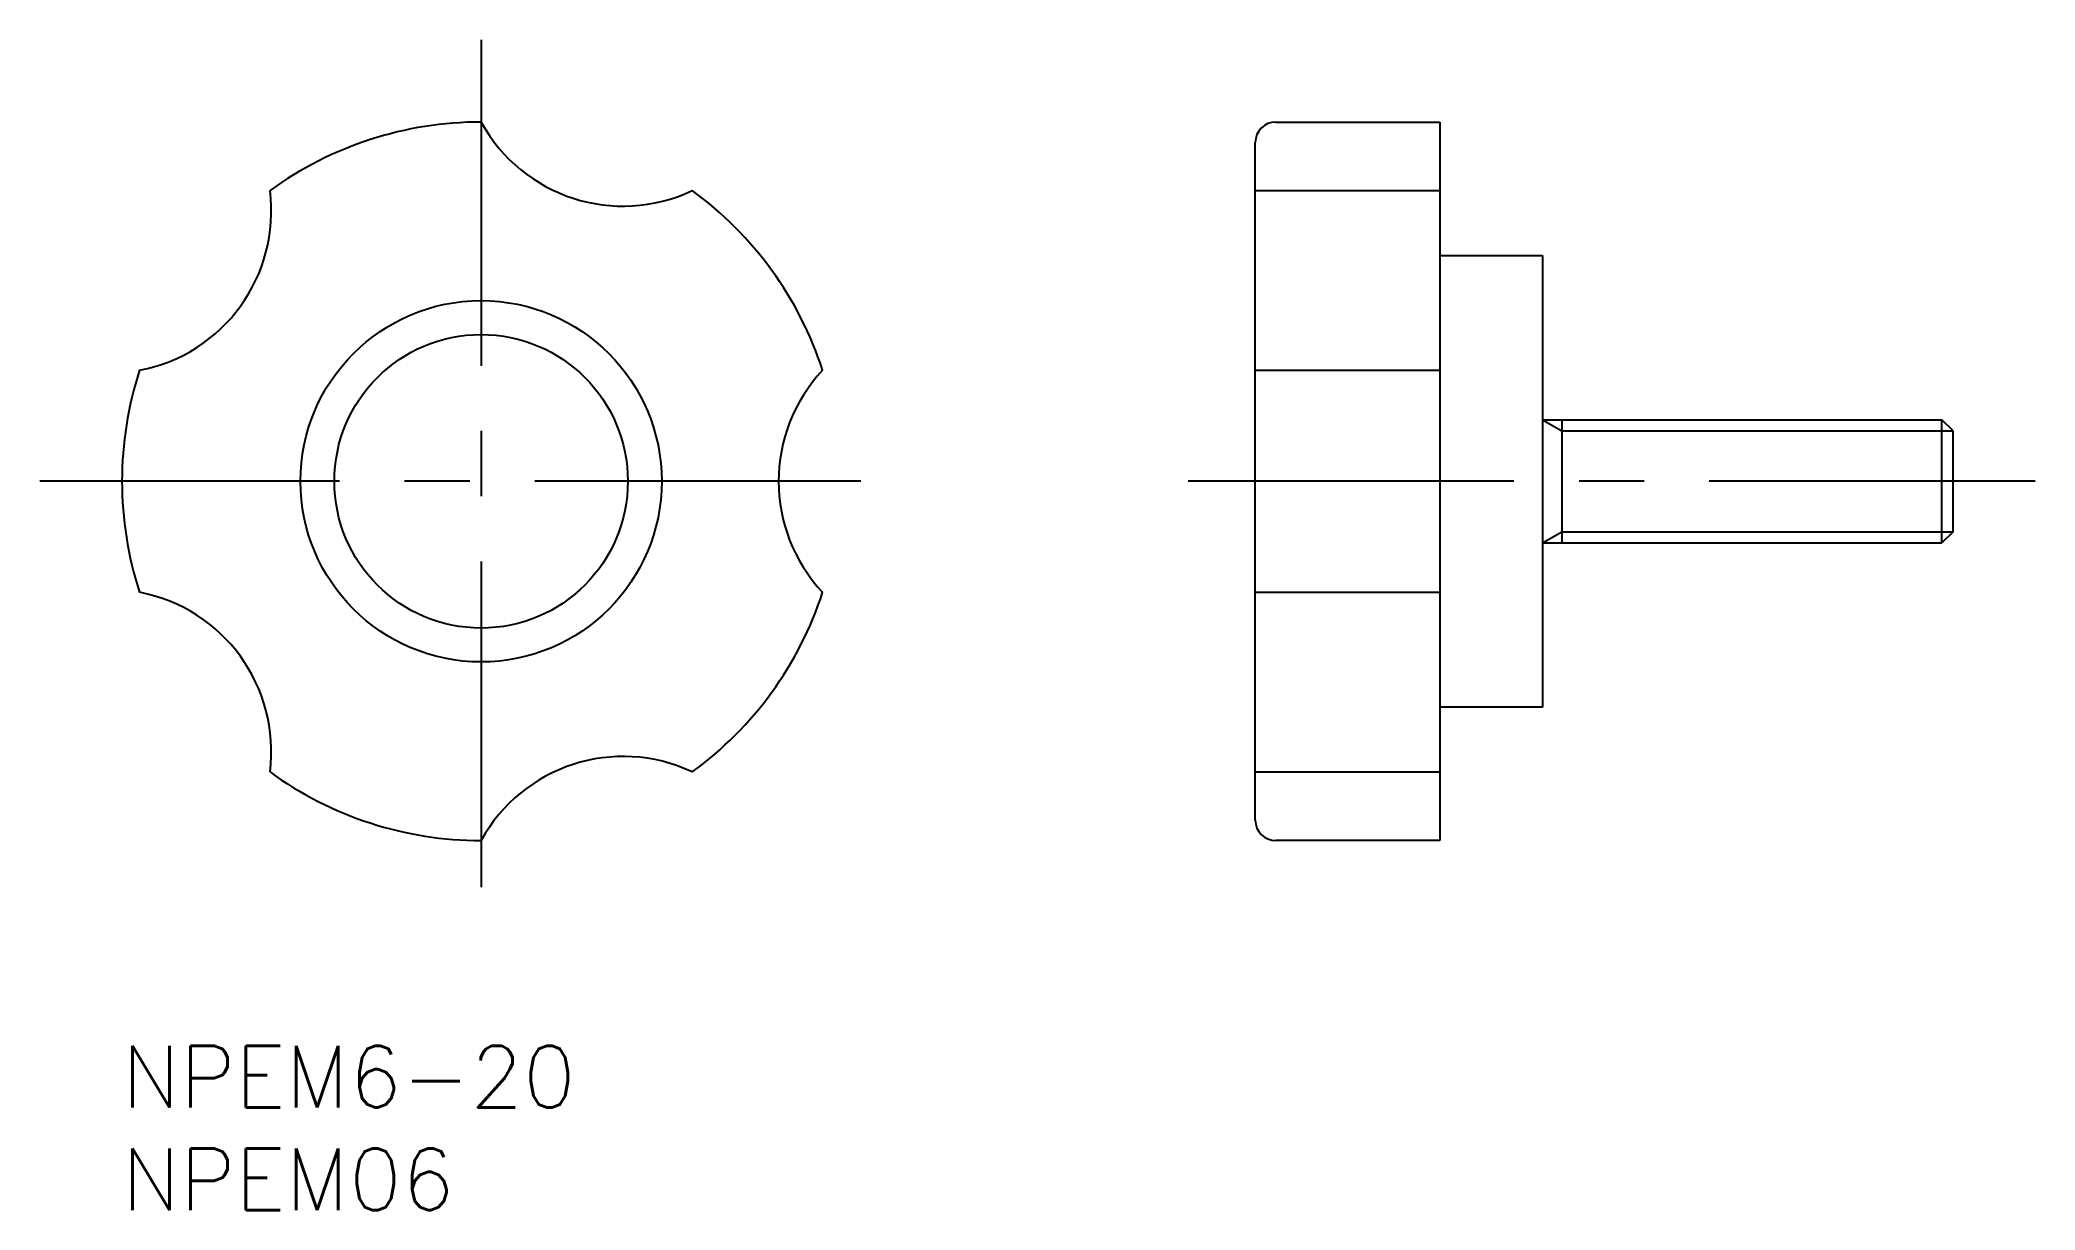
# Model space of a CAD drawing. Extents: x -4 to 93.2, y -8 to 49.
import ezdxf

# ---------------------------------------------------------------- set-up
doc = ezdxf.new("R2010")
doc.units = 0
doc.header["$LTSCALE"] = 0.5
doc.linetypes.add('CENTER', pattern=[50.8, 31.75, -6.35, 6.35, -6.35])
for name, color, linetype in [('MSM_CENTER', 1, 'CENTER'), ('MSM_CONTINUOUS', 7, 'CONTINUOUS'), ('MSM_NARROW', 5, 'CONTINUOUS'), ('MSM_PART_NUMBER', 7, 'CONTINUOUS')]:
    doc.layers.add(name, color=color, linetype=linetype)
doc.styles.get("Standard").update_dxf_attribs({"font": 'txt.shx', "height": 2, "bigfont": 'bigfont.shx'})

# ---------------------------------------------------------------- blocks, each defined once
blk = doc.blocks.new('*U9')
at = {"layer": 'MSM_PART_NUMBER'}
blk.add_text('NPEM6-20', height=3, dxfattribs=at).set_placement((0, -3))
blk = doc.blocks.new('*U10')
at = {"layer": 'MSM_PART_NUMBER'}
blk.add_text('NPEM06', height=3, dxfattribs=at).set_placement((0, -8))

msp = doc.modelspace()

# ---------------------------------------------------------------- linework, layer by layer
at = {"layer": 'MSM_CENTER'}
for p, q in [((17.5, 49), (17.5, 6)), ((36, 27.5), (-4, 27.5)), ((93.229, 27.5), (51.229, 27.5))]:
    msp.add_line(p, q, dxfattribs=at)
at = {"layer": 'MSM_CONTINUOUS'}
for p, q in [((56.229, 45), (64.229, 45)), ((64.229, 45), (64.229, 10)), ((55.229, 11), (55.229, 44)), ((55.229, 41.658), (64.229, 41.658)), ((64.229, 38.5), (69.229, 38.5)), ((69.229, 38.5), (69.229, 16.5)), ((55.229, 32.908), (64.229, 32.908)), ((69.229, 30.5), (88.688, 30.5)), ((70.167, 30.5), (70.167, 24.5)), ((89.229, 29.958), (88.688, 30.5)), ((88.688, 24.5), (88.688, 30.5)), ((89.229, 25.041), (89.229, 29.958)), ((69.229, 24.5), (88.688, 24.5)), ((89.229, 25.041), (88.688, 24.5)), ((55.229, 22.092), (64.229, 22.092)), ((69.229, 16.5), (64.229, 16.5)), ((55.229, 13.342), (64.229, 13.342)), ((64.229, 10), (56.229, 10))]:
    msp.add_line(p, q, dxfattribs=at)
for radius in [8.8, 7.15]:
    msp.add_circle((17.5, 27.5), radius, dxfattribs=at)
for centre, radius, start, end in [((17.5, 27.5), 17.5, 90, 126), ((24.42, 48.797), 7.893, 208.75621, 295.24379), ((56.229, 44), 1, 90, 180), ((-0.617, 40.663), 7.893, 280.75621, 7.24379), ((17.5, 27.5), 17.5, 18, 54), ((17.5, 27.5), 17.5, 162, 198), ((39.893, 27.5), 7.893, 136.75621, 223.24379), ((-0.617, 14.337), 7.893, 352.75621, 79.24379), ((17.5, 27.5), 17.5, 306, 342), ((24.42, 6.203), 7.893, 64.75621, 151.24379), ((17.5, 27.5), 17.5, 234, 270), ((56.229, 11), 1, 180, 270)]:
    msp.add_arc(centre, radius, start, end, dxfattribs=at)
at = {"layer": 'MSM_NARROW'}
for p, q in [((69.229, 30.5), (70.167, 29.958)), ((70.167, 29.958), (89.229, 29.958)), ((69.229, 24.5), (70.167, 25.041)), ((70.167, 25.041), (89.229, 25.041))]:
    msp.add_line(p, q, dxfattribs=at)

# ---------------------------------------------------------------- block references
at = {"layer": 'MSM_CONTINUOUS'}
for name in ['*U9', '*U10']:
    msp.add_blockref(name, (0, 0), dxfattribs=at)

doc.saveas('drawing.dxf')
